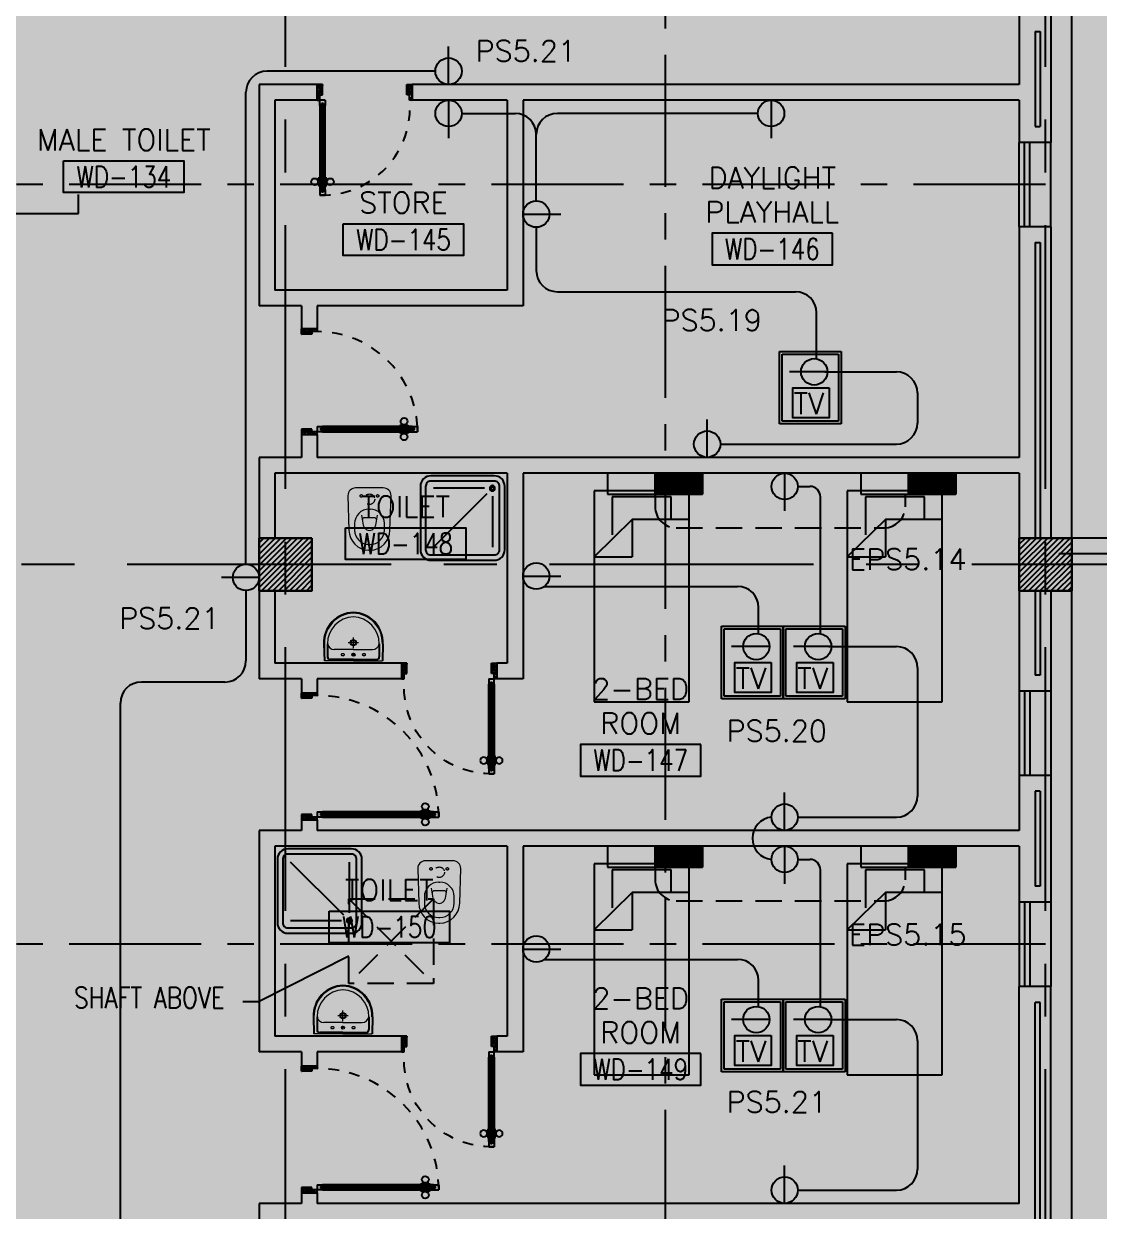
# Model space of a CAD drawing. Extents: x 0 to 93, y -1.5 to 78.
# Drawn here: x 72.79 to 82.98, y 43.69 to 54.94 of the extents above; entities that cross this region are included whole.
import ezdxf
from ezdxf.enums import TextEntityAlignment as Align

# ---------------------------------------------------------------- set-up
doc = ezdxf.new("R2010")
doc.units = 0
doc.header["$MEASUREMENT"] = 0
doc.header["$PDMODE"] = 34
for name, pattern in [('CENTER', [2, 1.25, -0.25, 0.25, -0.25]), ('CENTERX2', [4, 2.5, -0.5, 0.5, -0.5]), ('DASHED', [0.75, 0.5, -0.25]), ('HIDDEN', [0.375, 0.25, -0.125]), ('HIDDEN2', [0.1875, 0.125, -0.0625])]:
    doc.linetypes.add(name, pattern=pattern)
doc.layers.get('0').update_dxf_attribs({"color": 11, "linetype": 'CONTINUOUS'})
doc.layers.get('DEFPOINTS').update_dxf_attribs({"color": 11, "linetype": 'CONTINUOUS'})
for name, color, linetype in [('AX-DIM', 11, 'CONTINUOUS'), ('AXES', 11, 'CENTERX2'), ('AXES1', 11, 'CENTER'), ('COL', 11, 'CONTINUOUS'), ('DOOR', 11, 'CONTINUOUS'), ('E-CLINE', 4, 'CONTINUOUS'), ('E-HLINE', 4, 'HIDDEN'), ('E-SOCKETS', 4, 'CONTINUOUS'), ('E-TEXT', 4, 'CONTINUOUS'), ('FIX', 11, 'CONTINUOUS'), ('FUR', 11, 'CONTINUOUS'), ('HAT', 11, 'CONTINUOUS'), ('INSUL', 11, 'CONTINUOUS'), ('PROJ-L', 11, 'CONTINUOUS'), ('RM-BOX', 11, 'CONTINUOUS'), ('RM-NAME', 11, 'CONTINUOUS'), ('RM-NO', 11, 'CONTINUOUS'), ('SHAFT', 11, 'CONTINUOUS'), ('WALL', 11, 'CONTINUOUS'), ('WIN', 11, 'CONTINUOUS')]:
    doc.layers.add(name, color=color, linetype=linetype)
doc.styles.add('ROMANS', font='ROMANS.shx', dxfattribs={"width": 0.6})
doc.styles.add('SIMPLEX', font='simplex.shx', dxfattribs={"width": 0.8})
doc.dimstyles.new('DIM-OUT', dxfattribs={"dimscale": 0, "dimtxt": 0.24, "dimasz": 0.08, "dimexe": 0.02, "dimexo": 0.02, "dimgap": 0.05, "dimtad": 1, "dimdec": 0, "dimlfac": 1000, "dimzin": 0, "dimdsep": 46, "dimtxsty": 'ROMANS', "dimblk1": 'ARCHTICK', "dimblk2": 'ARCHTICK', "dimsah": 1, "dimcen": 0.01, "dimdle": 0.08, "dimclrd": 7, "dimclre": 7, "dimclrt": 2, "dimadec": 0, "dimazin": 0, "dimtp": 2, "dimtm": 2, "dimtfac": 0.114286, "dimtdec": 0, "dimtix": 1, "dimtmove": 2, "dimatfit": 3, "dimldrblk": 'ARCHTICK', "dimfxl": 0, "dimtolj": 1, "dimtzin": 0, "dimarcsym": 0})
doc.dimstyles.new('DIM7', dxfattribs={"dimtxt": 0.24, "dimasz": 0.08, "dimexe": 0.07, "dimexo": 0.05, "dimgap": 0.07, "dimtad": 1, "dimzin": 0, "dimdsep": 46, "dimtxsty": 'SIMPLEX', "dimblk": 'ARCHTICK', "dimcen": 0.05, "dimdle": 0.05, "dimclrd": 4, "dimclre": 4, "dimclrt": 2, "dimadec": 0, "dimazin": 0, "dimtp": 2, "dimtm": 2, "dimtfac": 0.114286, "dimtix": 1, "dimtmove": 2, "dimatfit": 3, "dimldrblk": 'DOT', "dimfxl": 0, "dimtolj": 1, "dimtzin": 0, "dimarcsym": 0})

# ---------------------------------------------------------------- blocks, each defined once
blk = doc.blocks.new('_ARCHTICK')
at = {"color": 0, "linetype": 'ByBlock', "const_width": 0.15}
blk.add_lwpolyline([(-0.5, -0.5), (0.5, 0.5)], dxfattribs=at)
blk = doc.blocks.new('*D175')
at = {"layer": 'AX-DIM', "color": 7, "lineweight": -2}
blk.add_line((82.642, 76.648), (88.027, 76.648), dxfattribs=at)
at = {"layer": 'AX-DIM', "color": 11, "lineweight": -2}
for p, q in [((82.722, 75.968), (82.722, 76.668)), ((87.947, 40.49), (87.947, 76.668))]:
    blk.add_line(p, q, dxfattribs=at)
at = {"layer": 'DEFPOINTS', "color": 0}
for p in [(87.947, 76.648), (82.722, 75.948), (87.947, 40.47)]:
    blk.add_point(p, dxfattribs=at)
at = {"layer": 'AX-DIM', "color": 7, "lineweight": -2, "xscale": 0.08, "yscale": 0.08, "zscale": 0.08, "rotation": 180}
blk.add_blockref('_ARCHTICK', (82.722, 76.648), dxfattribs=at)
at = {"layer": 'AX-DIM', "color": 7, "lineweight": -2, "xscale": 0.08, "yscale": 0.08, "zscale": 0.08}
blk.add_blockref('_ARCHTICK', (87.947, 76.648), dxfattribs=at)
at = {"layer": 'AX-DIM', "color": 2, "insert": (85.334, 76.818), "char_height": 0.24, "attachment_point": 5, "style": 'ROMANS'}
blk.add_mtext('\\A1;5225', dxfattribs=at)
blk = doc.blocks.new('*D162')
at = {"layer": 'AX-DIM', "color": 7, "lineweight": -2}
for p, q in [((91.572, 64.55), (91.572, 5.07)), ((82.742, 64.47), (91.592, 64.47)), ((82.742, 5.15), (91.592, 5.15))]:
    blk.add_line(p, q, dxfattribs=at)
at = {"layer": 'DEFPOINTS', "color": 0}
for p in [(82.722, 64.47), (82.722, 5.15), (91.572, 5.15)]:
    blk.add_point(p, dxfattribs=at)
at = {"layer": 'AX-DIM', "color": 7, "lineweight": -2, "xscale": 0.08, "yscale": 0.08, "zscale": 0.08}
for p, rotation in [((91.572, 64.47), 90), ((91.572, 5.15), 270)]:
    blk.add_blockref('_ARCHTICK', p, dxfattribs=dict(at, rotation=rotation))
at = {"layer": 'AX-DIM', "color": 2, "insert": (91.402, 34.81), "char_height": 0.24, "attachment_point": 5, "rotation": 90, "style": 'ROMANS'}
blk.add_mtext('\\A1;59320', dxfattribs=at)
blk = doc.blocks.new('WC1')
at = {"layer": 'FIX', "lineweight": 20}
for p, q in [((-210, 204), (-538, 194)), ((-475, 141), (-538, 141)), ((-137, 0), (-137, 131)), ((-727, 5), (-727, -5)), ((-674, 5), (-674, -5)), ((-534, 24), (-540, 0)), ((-540, 0), (-534, -24)), ((-395, 76), (-490, 60)), ((-339, 5), (-339, -5)), ((-137, -131), (-137, 0)), ((-490, -60), (-395, -76)), ((-538, -141), (-475, -141)), ((-538, -194), (-210, -204)), ((-213, -204), (-210, -204))]:
    blk.add_line(p, q, dxfattribs=at)
at = {"layer": 'FIX', "linetype": 'Continuous', "lineweight": 20}
blk.add_line((-420, -47), (-420, 45), dxfattribs=at)
at = {"layer": 'FIX', "linetype": 'HIDDEN2', "lineweight": 20, "ltscale": 0.3}
blk.add_circle((-245, 0), 49.8, dxfattribs=at)
at = {"layer": 'FIX', "linetype": 'HIDDEN', "lineweight": 20, "ltscale": 0.05}
for centre in [(-213, 78), (-213, -77)]:
    blk.add_circle(centre, 11.6, dxfattribs=at)
at = {"layer": 'FIX', "lineweight": 20}
for centre, radius, start, end in [((-538, 5), 189, 90, 180), ((-538, 5), 136, 90, 180), ((-475, 5), 136, 360, 90), ((-210, 131), 73, 360, 90), ((-473, -7), 68.2, 128.9242, 152.8468), ((-464, -18), 82, 108.496, 128.9242), ((-538, -5), 189, 180, 270), ((-538, -5), 136, 180, 270), ((-473, 7), 68.2, 207.1532, 231.0758), ((-464, 18), 82, 231.0758, 251.504), ((-475, -5), 136, 270, 0), ((-210, -131), 73, 270, 0)]:
    blk.add_arc(centre, radius, start, end, dxfattribs=at)
at = {"layer": 'FIX', "linetype": 'Continuous', "lineweight": 20}
for centre, start, end in [((-443, 46), 357.6662, 91.6121), ((-442, -46), 268.3879, 2.3338)]:
    blk.add_arc(centre, 22.3, start, end, dxfattribs=at)
blk = doc.blocks.new('SHR1')
at = {"layer": 'FIX'}
for p, q in [((-196, 196), (-700, 700)), ((-143, 218), (-143, 700)), ((-218, 143), (-700, 143))]:
    blk.add_line(p, q, dxfattribs=at)
for points in [[(-825, 125), (-825, 725, -0.414214), (-725, 825), (-125, 825, -0.414214), (-25, 725), (-25, 125, -0.414214), (-125, 25), (-725, 25, -0.414214)], [(-775, 125), (-775, 725, -0.414214), (-725, 775), (-125, 775, -0.414214), (-75, 725), (-75, 125, -0.414214), (-125, 75), (-725, 75, -0.414214)]]:
    blk.add_lwpolyline(points, format="xyb", close=True, dxfattribs=at)
for radius in [25, 15]:
    blk.add_circle((-143, 143), radius, dxfattribs=at)
blk = doc.blocks.new('LAV1')
at = {"layer": 'FIX', "linetype": 'DASHED', "lineweight": 20, "ltscale": 0.05}
for p, q in [((0, 170), (0, 270)), ((0, 170), (0, 270)), ((50, 220), (-50, 220))]:
    blk.add_line(p, q, dxfattribs=at)
at = {"layer": 'FIX', "linetype": 'ByBlock', "ltscale": 0.3}
for p, q in [((-280, 210), (-275, 50)), ((-245, 210), (-245, 85)), ((245, 210), (245, 85)), ((280, 210), (275, 50)), ((0, 60), (-220, 60)), ((0, 60), (220, 60))]:
    blk.add_line(p, q, dxfattribs=at)
at = {"layer": 'FIX', "linetype": 'Continuous', "lineweight": 20}
for p, q in [((-275, 210), (-275, 50)), ((0, 155), (-181, 155)), ((0, 155), (181, 155)), ((275, 210), (275, 50)), ((0, 50), (-275, 50)), ((0, 50), (-252, 50)), ((0, 50), (275, 50)), ((0, 50), (252, 50))]:
    blk.add_line(p, q, dxfattribs=at)
at = {"layer": 'FIX', "lineweight": 20}
for p, q in [((0, 92), (0, 123)), ((16, 107), (-15, 107))]:
    blk.add_line(p, q, dxfattribs=at)
for centre, radius in [((0, 220), 29.5), ((0, 220), 22.5), ((0, 107), 15.5)]:
    blk.add_circle(centre, radius, dxfattribs=at)
at = {"layer": 'FIX', "linetype": 'HIDDEN', "lineweight": 20, "ltscale": 0.05}
for centre in [(-100, 107), (100, 107)]:
    blk.add_circle(centre, 12.4, dxfattribs=at)
at = {"layer": 'FIX', "linetype": 'ByBlock', "ltscale": 0.3}
for centre, radius, start, end in [((7, 220), 287, 91.3776, 182.0064), ((-7, 220), 287, 357.9936, 88.6224), ((-220, 85), 24.9, 179.7021, 269.9486), ((220, 85), 24.9, 270.0514, 0.2979)]:
    blk.add_arc(centre, radius, start, end, dxfattribs=at)
at = {"layer": 'FIX', "linetype": 'Continuous', "lineweight": 20}
for centre, radius, start, end in [((8, 217), 283, 91.6988, 181.351), ((8, 212), 253, 91.7328, 180.4884), ((-8, 217), 283, 358.649, 88.3012), ((-8, 212), 253, 359.5116, 88.2672), ((-179, 222), 66.9, 190.2006, 268.0786), ((179, 222), 66.9, 271.9214, 349.7994)]:
    blk.add_arc(centre, radius, start, end, dxfattribs=at)
blk = doc.blocks.new('RM1')
at = {"layer": 'RM-BOX'}
blk.add_lwpolyline([(570, -200), (-570, -200), (-570, -500), (570, -500)], close=True, dxfattribs=at)
at = {"layer": 'RM-NAME', "style": 'ROMANS'}
for tag, p in [('ROOMNAME1', (0, 324)), ('ROOMNAME2', (0, 0))]:
    blk.add_attdef(tag, text='', height=200, dxfattribs=at).set_placement(p, align=Align.MIDDLE)
at = {"layer": 'RM-NO', "style": 'ROMANS', "width": 0.8}
blk.add_attdef('ROOMNO', text='', height=200, dxfattribs=at).set_placement((0, -350), align=Align.MIDDLE)
blk = doc.blocks.new('AH20A')
at = {"layer": 'FUR'}
for p, q in [((0, 0.5), (0, -0.5)), ((1, 0.5), (0, 0.5)), ((0.1358, 0.5), (0.1358, -0.0987)), ((1, -0.5), (1, 0.5)), ((0.1358, 0.3112), (0.0277, 0.3112)), ((0.0277, 0.3112), (0.0277, -0.3087)), ((0.1358, -0.0987), (0.3125, -0.5)), ((0.1358, -0.0987), (0.3125, -0.0987)), ((0.3125, -0.5), (0.3125, -0.0987)), ((0.0277, -0.3087), (0.2076, -0.3087)), ((0, -0.5), (1, -0.5))]:
    blk.add_line(p, q, dxfattribs=at)
blk = doc.blocks.new('*X98')
at = {"color": 0}
for p, q in [((253129, 162707), (253611, 163190)), ((253129, 162760), (253558, 163190)), ((253129, 162813), (253505, 163190)), ((253129, 162866), (253452, 163190)), ((253129, 162919), (253399, 163190)), ((253129, 162972), (253346, 163190)), ((253129, 163025), (253293, 163190)), ((253129, 163079), (253240, 163190)), ((253129, 163132), (253187, 163190)), ((253164, 162690), (253629, 163154)), ((253217, 162690), (253629, 163101)), ((253270, 162690), (253629, 163048)), ((253323, 162690), (253629, 162995)), ((253376, 162690), (253629, 162942)), ((253429, 162690), (253629, 162889)), ((253482, 162690), (253629, 162836)), ((253535, 162690), (253629, 162783)), ((253588, 162690), (253629, 162730))]:
    blk.add_line(p, q, dxfattribs=at)
blk = doc.blocks.new('COL50')
at = {"layer": 'COL'}
blk.add_lwpolyline([(-250, 250), (-250, -250), (250, -250), (250, 250)], close=True, dxfattribs=at)
blk = doc.blocks.new('DOOR90')
at = {"layer": 'DOOR', "linetype": 'ByBlock'}
for p, q in [((0, 0), (-150, 0)), ((-200, -25), (-1000, -25)), ((-200, -42), (-1000, -42)), ((-200, -58), (-1000, -58)), ((-1000, -75), (-200, -75))]:
    blk.add_line(p, q, dxfattribs=at)
at = {"layer": 'DOOR', "color": 0, "linetype": 'ByBlock'}
for p, q in [((-150, 0), (-150, -25)), ((-150, 0), (0, 0)), ((0, -50), (0, 0)), ((-1050, -25), (-1050, -75)), ((-1050, -75), (-1050, -25)), ((-1000, -25), (-1050, -25)), ((-1000, -75), (-1050, -75)), ((-1020, -42), (-1020, -58)), ((-1000, -42), (-1020, -42)), ((-1000, -58), (-1020, -58)), ((-1000, -25), (-1000, -42)), ((-1000, -58), (-1000, -75)), ((-968, -25), (-968, -18)), ((-878, -18), (-968, -18)), ((-968, -75), (-968, -82)), ((-878, -82), (-968, -82)), ((-955, -18), (-955, -9)), ((-955, -9), (-890, -9)), ((-955, -18), (-890, -18)), ((-955, -82), (-955, -91)), ((-955, -82), (-890, -82)), ((-955, -91), (-890, -91)), ((-890, -18), (-890, -9)), ((-890, -82), (-890, -91)), ((-878, -25), (-878, -18)), ((-878, -75), (-878, -82)), ((-200, -42), (-200, -25)), ((-200, -25), (-150, -25)), ((-180, -42), (-200, -42)), ((-200, -75), (-200, -58)), ((-200, -58), (-180, -58)), ((-150, -75), (-200, -75)), ((-180, -58), (-180, -42)), ((-150, -75), (-150, -25)), ((-150, -25), (-100, -25)), ((-100, -25), (-100, -50)), ((-100, -50), (0, -50)), ((-150, -900), (-150, -875)), ((-150, -875), (-100, -875)), ((0, -900), (-150, -900)), ((-150, -900), (0, -900)), ((-100, -850), (0, -850)), ((-100, -875), (-100, -850)), ((0, -850), (0, -900))]:
    blk.add_line(p, q, dxfattribs=at)
at = {"layer": 'DOOR', "color": 9, "linetype": 'ByBlock'}
for p, q in [((0, -50), (-114, 0)), ((0, -50), (-40, 0)), ((0, -50), (-100, -37)), ((0, -850), (-114, -900)), ((0, -850), (-100, -863)), ((0, -850), (-40, -900))]:
    blk.add_line(p, q, dxfattribs=at)
at = {"layer": 'DOOR', "color": 0, "linetype": 'ByBlock'}
for centre in [(-923, 24), (-923, -124)]:
    blk.add_circle(centre, 32.4, dxfattribs=at)
at = {"layer": 'DOOR', "color": 9, "linetype": 'ByBlock'}
for centre, radius, start, end in [((0, -50), 74.4, 137.7764, 180), ((0, -50), 54.4, 113.2074, 180), ((0, -50), 154, 161.1053, 166.2858), ((0, -50), 134, 158.1598, 169.28), ((0, -50), 114, 154.0838, 167.3774), ((0, -50), 94.4, 148.0182, 180), ((0, -50), 34.4, 90, 180), ((0, -50), 14.4, 90, 180), ((0, -850), 154, 193.7142, 198.8947), ((0, -850), 134, 190.72, 201.8402), ((0, -850), 94.4, 180, 211.9818), ((0, -850), 74.4, 180, 222.2236), ((0, -850), 54.4, 180, 246.7926), ((0, -850), 34.4, 180, 270), ((0, -850), 14.4, 180, 270)]:
    blk.add_arc(centre, radius, start, end, dxfattribs=at)
at = {"layer": 'DOOR', "linetype": 'HIDDEN', "ltscale": 0.5}
blk.add_arc((-222, -50), 828, 178.2701, 275.003, dxfattribs=at)
blk = doc.blocks.new('DOOR-10')
at = {"layer": 'DOOR', "color": 0, "linetype": 'ByBlock'}
for p, q in [((-76, 1018), (-83, 1018)), ((-83, 928), (-83, 1018)), ((-26, 1100), (-76, 1100)), ((-76, 1100), (-26, 1100)), ((-76, 1050), (-76, 1100)), ((-59, 1050), (-76, 1050)), ((-43, 1070), (-59, 1070)), ((-59, 1050), (-59, 1070)), ((-43, 1050), (-43, 1070)), ((-26, 1050), (-43, 1050)), ((-26, 1050), (-26, 1100)), ((-26, 1018), (-18, 1018)), ((-18, 928), (-18, 1018)), ((-83, 1005), (-92, 1005)), ((-92, 1005), (-92, 940)), ((-83, 940), (-92, 940)), ((-83, 1005), (-83, 940)), ((-76, 928), (-83, 928)), ((-26, 928), (-18, 928)), ((-18, 1005), (-9, 1005)), ((-18, 1005), (-18, 940)), ((-18, 940), (-9, 940)), ((-9, 1005), (-9, 940)), ((-1001, 0), (-1001, 150)), ((-1001, 150), (-976, 150)), ((-1001, 150), (-1001, 0)), ((-976, 150), (-976, 100)), ((-76, 200), (-59, 200)), ((-76, 150), (-76, 200)), ((-76, 150), (-26, 150)), ((-59, 200), (-59, 180)), ((-59, 180), (-43, 180)), ((-43, 200), (-26, 200)), ((-43, 180), (-43, 200)), ((-26, 200), (-26, 150)), ((-1, 150), (-26, 150)), ((-26, 150), (-26, 100)), ((-951, 0), (-1001, 0)), ((-976, 100), (-951, 100)), ((-951, 100), (-951, 0)), ((-51, 100), (-51, 0)), ((-26, 100), (-51, 100)), ((-51, 0), (-1, 0))]:
    blk.add_line(p, q, dxfattribs=at)
at = {"layer": 'DOOR', "linetype": 'ByBlock'}
for p, q in [((-76, 1050), (-76, 200)), ((-59, 200), (-59, 1050)), ((-43, 200), (-43, 1050)), ((-26, 200), (-26, 1050))]:
    blk.add_line(p, q, dxfattribs=at)
at = {"layer": 'DOOR', "color": 9, "linetype": 'ByBlock'}
for p, q in [((-951, 0), (-1001, 114)), ((-51, 0), (-1, 114)), ((-1, 0), (-1, 150)), ((-951, 0), (-1001, 40)), ((-951, 0), (-964, 100)), ((-51, 0), (-37, 100)), ((-51, 0), (-1, 40))]:
    blk.add_line(p, q, dxfattribs=at)
at = {"layer": 'DOOR', "color": 0, "linetype": 'ByBlock'}
for centre in [(-124, 973), (23, 973)]:
    blk.add_circle(centre, 32.4, dxfattribs=at)
at = {"layer": 'DOOR', "linetype": 'HIDDEN', "ltscale": 0.5}
blk.add_arc((-23, 149), 952, 93.1482, 179.9482, dxfattribs=at)
at = {"layer": 'DOOR', "color": 9, "linetype": 'ByBlock'}
for centre, radius, start, end in [((-951, 0), 154, 103.7142, 108.8947), ((-951, 0), 134, 100.72, 111.8402), ((-51, 0), 134, 68.1598, 79.28), ((-51, 0), 154, 71.1053, 76.2858), ((-951, 0), 94.4, 90, 121.9818), ((-951, 0), 74.4, 90, 132.2236), ((-951, 0), 54.4, 90, 156.7926), ((-951, 0), 34.4, 90, 180), ((-951, 0), 14.4, 90, 180), ((-51, 0), 94.4, 58.0182, 90), ((-51, 0), 74.4, 47.7764, 90), ((-51, 0), 54.4, 23.2074, 90), ((-51, 0), 34.4, 0, 90), ((-51, 0), 14.4, 0, 90), ((-51, 0), 114, 64.0838, 77.3774)]:
    blk.add_arc(centre, radius, start, end, dxfattribs=at)
blk = doc.blocks.new('*X97')
at = {"color": 0}
for p, q in [((245929, 162720), (246399, 163190)), ((245929, 162773), (246345, 163190)), ((245929, 162826), (246292, 163190)), ((245929, 162879), (246239, 163190)), ((245929, 162932), (246186, 163190)), ((245929, 162985), (246133, 163190)), ((245929, 163038), (246080, 163190)), ((245929, 163091), (246027, 163190)), ((245929, 163144), (245974, 163190)), ((245952, 162690), (246429, 163167)), ((246005, 162690), (246429, 163114)), ((246058, 162690), (246429, 163061)), ((246111, 162690), (246429, 163008)), ((246164, 162690), (246429, 162955)), ((246217, 162690), (246429, 162902)), ((246270, 162690), (246429, 162849)), ((246323, 162690), (246429, 162796)), ((246376, 162690), (246429, 162742))]:
    blk.add_line(p, q, dxfattribs=at)
blk = doc.blocks.new('DOOR100')
at = {"layer": 'DOOR', "color": 0, "linetype": 'ByBlock'}
for p, q in [((-76, 1251), (-76, 1301)), ((-76, 1301), (-26, 1301)), ((-26, 1301), (-76, 1301)), ((-59, 1251), (-76, 1251)), ((-59, 1251), (-59, 1271)), ((-43, 1271), (-59, 1271)), ((-43, 1251), (-43, 1271)), ((-26, 1251), (-43, 1251)), ((-26, 1251), (-26, 1301)), ((-92, 1206), (-92, 1141)), ((-83, 1206), (-92, 1206)), ((-83, 1141), (-92, 1141)), ((-83, 1129), (-83, 1219)), ((-76, 1219), (-83, 1219)), ((-83, 1206), (-83, 1141)), ((-76, 1129), (-83, 1129)), ((-26, 1219), (-19, 1219)), ((-26, 1129), (-19, 1129)), ((-19, 1129), (-19, 1219)), ((-19, 1206), (-19, 1141)), ((-19, 1206), (-10, 1206)), ((-19, 1141), (-10, 1141)), ((-10, 1206), (-10, 1141)), ((-1201, 0), (-1201, 150)), ((-1201, 150), (-1176, 150)), ((-1201, 150), (-1201, 0)), ((-1176, 150), (-1176, 100)), ((-76, 200), (-59, 200)), ((-76, 150), (-76, 200)), ((-76, 150), (-26, 150)), ((-59, 200), (-59, 180)), ((-59, 180), (-43, 180)), ((-43, 200), (-26, 200)), ((-43, 180), (-43, 200)), ((-26, 200), (-26, 150)), ((-1, 150), (-26, 150)), ((-26, 150), (-26, 100)), ((-1, 150), (-1, 0)), ((-1151, 0), (-1201, 0)), ((-1176, 100), (-1151, 100)), ((-1151, 100), (-1151, 0)), ((-51, 100), (-51, 0)), ((-26, 100), (-51, 100)), ((-51, 0), (-1, 0))]:
    blk.add_line(p, q, dxfattribs=at)
at = {"layer": 'DOOR', "linetype": 'ByBlock'}
for p, q in [((-76, 1251), (-76, 200)), ((-59, 200), (-59, 1251)), ((-43, 200), (-43, 1251)), ((-26, 200), (-26, 1251))]:
    blk.add_line(p, q, dxfattribs=at)
at = {"layer": 'DOOR', "color": 9, "linetype": 'ByBlock'}
for p, q in [((-1151, 0), (-1201, 114)), ((-51, 0), (-1, 114)), ((-1151, 0), (-1201, 40)), ((-1151, 0), (-1164, 100)), ((-51, 0), (-38, 100)), ((-51, 0), (-1, 40))]:
    blk.add_line(p, q, dxfattribs=at)
at = {"layer": 'DOOR', "color": 0, "linetype": 'ByBlock'}
for centre in [(-125, 1174), (22, 1174)]:
    blk.add_circle(centre, 32.4, dxfattribs=at)
at = {"layer": 'DOOR', "linetype": 'HIDDEN', "ltscale": 0.5}
blk.add_arc((-27, 152), 1149, 89.961, 180.0931, dxfattribs=at)
at = {"layer": 'DOOR', "color": 9, "linetype": 'ByBlock'}
for centre, radius, start, end in [((-1151, 0), 154, 103.7142, 108.8947), ((-1151, 0), 134, 100.72, 111.8402), ((-51, 0), 134, 68.1598, 79.28), ((-51, 0), 154, 71.1053, 76.2858), ((-1151, 0), 94.4, 90, 121.9818), ((-1151, 0), 74.4, 90, 132.2236), ((-1151, 0), 54.4, 90, 156.7926), ((-1151, 0), 34.4, 90, 180), ((-1151, 0), 14.4, 90, 180), ((-51, 0), 94.4, 58.0182, 90), ((-51, 0), 74.4, 47.7764, 90), ((-51, 0), 54.4, 23.2074, 90), ((-51, 0), 34.4, 0, 90), ((-51, 0), 14.4, 0, 90), ((-51, 0), 114, 64.0838, 77.3774)]:
    blk.add_arc(centre, radius, start, end, dxfattribs=at)
blk = doc.blocks.new('BHU')
at = {"color": 8}
for p, q in [((0, -311), (145, 1)), ((0, -340), (159, 1)), ((0, -370), (173, 1)), ((0, -399), (187, 1)), ((0, -281), (132, 1)), ((0, -251), (118, 1)), ((0, -15), (7, 1)), ((0, -44), (21, 1)), ((0, -74), (35, 1)), ((0, -104), (49, 1)), ((0, -133), (63, 1)), ((0, -163), (76, 1)), ((0, -192), (90, 1)), ((0, -222), (104, 1)), ((0, -429), (199, -1)), ((4, -450), (199, -31)), ((18, -450), (199, -61)), ((32, -450), (199, -90)), ((45, -450), (199, -120)), ((59, -450), (199, -149)), ((73, -450), (199, -179)), ((87, -450), (199, -208)), ((101, -450), (199, -238)), ((114, -450), (199, -268)), ((128, -450), (199, -297)), ((142, -450), (199, -327)), ((156, -450), (199, -356)), ((169, -450), (199, -386)), ((183, -450), (199, -416)), ((197, -450), (199, -445))]:
    blk.add_line(p, q, dxfattribs=at)
at = {"layer": 'E-SOCKETS'}
for p, q in [((0, 450), (199, 450)), ((0, -450), (0, 450)), ((199, 450), (199, -450))]:
    blk.add_line(p, q, dxfattribs=at)
at = {"layer": 'E-SOCKETS', "color": 4}
for p, q in [((0, 1), (199, 1)), ((0, -450), (199, -450))]:
    blk.add_line(p, q, dxfattribs=at)

msp = doc.modelspace()

# ---------------------------------------------------------------- linework, layer by layer
at = {"layer": 'AXES'}
for p, q in [((75.2717, -1.4643), (75.2717, 77.3484)), ((82.4717, -1.4643), (82.4717, 77.3484)), ((92.2717, 49.82), (24.2317, 49.82))]:
    msp.add_line(p, q, dxfattribs=at)
at = {"layer": 'AXES1'}
for p, q in [((78.8717, 5.4), (78.8717, 64.22)), ((82.4717, 53.42), (24.2317, 53.42)), ((82.4717, 46.22), (24.2317, 46.22))]:
    msp.add_line(p, q, dxfattribs=at)
at = {"layer": 'E-CLINE', "color": 4, "linetype": 'ByBlock'}
for p, q in [((76.6912, 54.495), (75.0967, 54.495)), ((76.9412, 54.095), (77.4467, 54.095)), ((79.7467, 54.095), (77.8467, 54.095)), ((77.6467, 53.2656), (77.6467, 53.895)), ((77.6467, 53.0156), (77.6467, 52.6052)), ((79.3909, 50.96), (81.0579, 50.96)), ((80.125, 50.56), (80.2389, 50.56)), ((74.8967, 49.5723), (74.8967, 48.9058)), ((77.7248, 49.6125), (79.553, 49.6125)), ((81.2591, 48.8414), (81.2591, 47.625)), ((74.6967, 48.7058), (73.9066, 48.7058)), ((80.125, 47.425), (81.0591, 47.425)), ((80.125, 47.025), (80.2389, 47.025)), ((77.7248, 46.0775), (79.553, 46.0775)), ((81.2591, 45.3064), (81.2591, 44.09)), ((80.125, 43.89), (81.0591, 43.89))]:
    msp.add_line(p, q, dxfattribs=at)
at = {"layer": 'E-CLINE', "linetype": 'Continuous'}
msp.add_line((74.8967, 49.8223), (74.8967, 54.295), dxfattribs=at)
at = {"layer": 'E-CLINE', "color": 4}
for p, q in [((77.8467, 52.4052), (80.1021, 52.4052)), ((80.3021, 51.7686), (80.3021, 52.2052)), ((80.3821, 51.6455), (81.0579, 51.6455)), ((81.2579, 51.4455), (81.2579, 51.16)), ((80.3389, 49.1644), (80.3389, 50.46)), ((79.753, 49.1644), (79.753, 49.4125)), ((80.4189, 49.0414), (81.0591, 49.0414)), ((73.7066, 42.795), (73.7066, 48.5058)), ((80.3389, 45.6294), (80.3389, 46.925)), ((79.753, 45.6294), (79.753, 45.8775)), ((80.4189, 45.5064), (81.0591, 45.5064))]:
    msp.add_line(p, q, dxfattribs=at)
at = {"layer": 'E-CLINE', "linetype": 'Continuous'}
for centre, radius, start, end in [((75.0967, 54.295), 0.2, 90, 180), ((79.895, 47.225), 0.201, 95.72952, 264.27048)]:
    msp.add_arc(centre, radius, start, end, dxfattribs=at)
at = {"layer": 'E-CLINE', "color": 4, "linetype": 'ByBlock'}
for centre, radius, start, end in [((77.4467, 53.895), 0.2, 0, 90), ((77.8467, 53.895), 0.2, 90, 180), ((77.8467, 52.6052), 0.2, 180, 270), ((81.0579, 51.16), 0.2, 270, 0), ((80.2389, 50.46), 0.1, 0, 90), ((79.553, 49.4125), 0.2, 0, 90), ((81.0591, 48.8414), 0.2, 0, 90), ((74.6967, 48.9058), 0.2, 270, 0), ((81.0591, 47.625), 0.2, 270, 0), ((80.2389, 46.925), 0.1, 0, 90), ((79.553, 45.8775), 0.2, 0, 90), ((81.0591, 45.3064), 0.2, 0, 90), ((81.0591, 44.09), 0.2, 270, 0)]:
    msp.add_arc(centre, radius, start, end, dxfattribs=at)
at = {"layer": 'E-CLINE', "color": 4}
for centre, start, end in [((80.1021, 52.2052), 0, 90), ((81.0579, 51.4455), 0, 90), ((73.9066, 48.5058), 90, 180)]:
    msp.add_arc(centre, 0.2, start, end, dxfattribs=at)
at = {"layer": 'E-HLINE', "color": 4}
for p, q in [((78.7725, 50.4856), (78.7725, 50.3675)), ((81.1426, 50.4856), (81.1426, 50.3675)), ((78.9725, 50.1675), (80.9426, 50.1675)), ((78.7725, 46.9506), (78.7725, 46.8325)), ((81.1426, 46.9506), (81.1426, 46.8325)), ((78.9725, 46.6325), (80.9426, 46.6325))]:
    msp.add_line(p, q, dxfattribs=at)
for centre, start, end in [((78.9725, 50.3675), 180, 270), ((80.9426, 50.3675), 270, 0), ((78.9725, 46.8325), 180, 270), ((80.9426, 46.8325), 270, 0)]:
    msp.add_arc(centre, 0.2, start, end, dxfattribs=at)
at = {"layer": 'E-SOCKETS'}
for p, q in [((76.8162, 54.37), (76.8162, 54.7283)), ((76.8162, 54.22), (76.8162, 53.8617)), ((79.8717, 54.22), (79.8717, 53.8617)), ((77.5217, 53.1406), (77.88, 53.1406)), ((79.9501, 51.8392), (80.5361, 51.8392)), ((79.9501, 51.1518), (79.9501, 51.8392)), ((80.5361, 51.8392), (80.5361, 51.1518)), ((80.4053, 51.6455), (80.047, 51.6455)), ((79.2659, 50.835), (79.2659, 51.1933)), ((80.5361, 51.1518), (79.9501, 51.1518)), ((80, 50.685), (80, 50.3267)), ((75.0217, 49.6973), (74.6633, 49.6973)), ((77.5217, 49.71), (77.88, 49.71)), ((79.4011, 48.5476), (79.4011, 49.235)), ((79.4011, 49.235), (79.987, 49.235)), ((79.987, 49.235), (80.5729, 49.235)), ((79.987, 48.5476), (79.987, 49.235)), ((79.987, 49.235), (79.987, 48.5476)), ((80.5729, 49.235), (80.5729, 48.5476)), ((79.8562, 49.0414), (79.4979, 49.0414)), ((80.4422, 49.0414), (80.0838, 49.0414)), ((79.987, 48.5476), (79.4011, 48.5476)), ((80.5729, 48.5476), (79.987, 48.5476)), ((80, 47.3), (80, 47.6583)), ((80, 47.15), (80, 46.7917)), ((77.5217, 46.175), (77.88, 46.175)), ((79.4011, 45.0126), (79.4011, 45.7)), ((79.4011, 45.7), (79.987, 45.7)), ((79.987, 45.7), (80.5729, 45.7)), ((79.987, 45.0126), (79.987, 45.7)), ((79.987, 45.7), (79.987, 45.0126)), ((80.5729, 45.7), (80.5729, 45.0126)), ((79.8562, 45.5064), (79.4979, 45.5064)), ((80.4422, 45.5064), (80.0838, 45.5064)), ((79.987, 45.0126), (79.4011, 45.0126)), ((80.5729, 45.0126), (79.987, 45.0126)), ((80, 43.765), (80, 44.1233))]:
    msp.add_line(p, q, dxfattribs=at)
at = {"layer": 'E-SOCKETS', "color": 8}
for p, q in [((79.9751, 51.8142), (80.5111, 51.8142)), ((79.9751, 51.1768), (79.9751, 51.8142)), ((80.5111, 51.8142), (80.5111, 51.1768)), ((80.5111, 51.1768), (79.9751, 51.1768)), ((79.4261, 48.5726), (79.4261, 49.21)), ((79.4261, 49.21), (79.962, 49.21)), ((79.962, 49.21), (79.962, 48.5726)), ((80.012, 49.21), (80.5479, 49.21)), ((80.012, 48.5726), (80.012, 49.21)), ((80.5479, 49.21), (80.5479, 48.5726)), ((79.962, 48.5726), (79.4261, 48.5726)), ((80.5479, 48.5726), (80.012, 48.5726)), ((79.4261, 45.0376), (79.4261, 45.675)), ((79.4261, 45.675), (79.962, 45.675)), ((79.962, 45.675), (79.962, 45.0376)), ((80.012, 45.675), (80.5479, 45.675)), ((80.012, 45.0376), (80.012, 45.675)), ((80.5479, 45.675), (80.5479, 45.0376)), ((79.962, 45.0376), (79.4261, 45.0376)), ((80.5479, 45.0376), (80.012, 45.0376))]:
    msp.add_line(p, q, dxfattribs=at)
at = {"layer": 'E-SOCKETS'}
for points in [[(80.422, 51.4951), (80.422, 51.2091), (80.0769, 51.2091), (80.0769, 51.4951)], [(79.8729, 48.8909), (79.8729, 48.6049), (79.5279, 48.6049), (79.5279, 48.8909)], [(80.4589, 48.8909), (80.4589, 48.6049), (80.1138, 48.6049), (80.1138, 48.8909)], [(79.8729, 45.3559), (79.8729, 45.0699), (79.5279, 45.0699), (79.5279, 45.3559)], [(80.4589, 45.3559), (80.4589, 45.0699), (80.1138, 45.0699), (80.1138, 45.3559)]]:
    msp.add_lwpolyline(points, close=True, dxfattribs=at)
for centre in [(76.8162, 54.495), (76.8162, 54.095), (79.8717, 54.095), (77.6467, 53.1406), (80.2803, 51.6455), (79.2659, 50.96), (80, 50.56), (74.8967, 49.6973), (77.6467, 49.71), (79.7312, 49.0414), (80.3172, 49.0414), (80, 47.425), (80, 47.025), (77.6467, 46.175), (79.7312, 45.5064), (80.3172, 45.5064), (80, 43.89)]:
    msp.add_circle(centre, 0.125, dxfattribs=at)
at = {"layer": 'INSUL'}
for p, q in [((82.3717, 54.8696), (82.3717, 53.97)), ((82.3717, 54.8696), (82.4217, 54.8696)), ((82.4217, 54.8696), (82.4217, 53.97)), ((82.3717, 53.97), (82.4217, 53.97)), ((82.3717, 52.87), (82.4217, 52.87)), ((82.3717, 52.87), (82.3717, 50.07)), ((82.4217, 52.87), (82.4217, 50.07)), ((82.3717, 49.57), (82.3717, 48.77)), ((82.4217, 49.57), (82.4217, 48.77)), ((82.4217, 48.77), (82.3717, 48.77)), ((82.4217, 47.67), (82.3717, 47.67)), ((82.3717, 47.67), (82.3717, 46.77)), ((82.4217, 47.67), (82.4217, 46.77)), ((82.4217, 46.77), (82.3717, 46.77)), ((82.4217, 45.67), (82.3717, 45.67)), ((82.3717, 42.87), (82.3717, 45.67)), ((82.4217, 42.87), (82.4217, 45.67))]:
    msp.add_line(p, q, dxfattribs=at)
at = {"layer": 'PROJ-L'}
for p, q in [((82.7217, 50.07), (82.7217, 56.77)), ((82.7217, 42.87), (82.7217, 49.57))]:
    msp.add_line(p, q, dxfattribs=at)
at = {"layer": 'PROJ-L', "linetype": 'Continuous'}
for p, q in [((84.7474, 50.07), (82.5974, 50.07)), ((84.5974, 49.92), (82.5974, 49.92))]:
    msp.add_line(p, q, dxfattribs=at)
at = {"layer": 'RM-NAME', "color": 5, "linetype": 'ByBlock'}
for p, q in [((73.3087, 53.1468), (73.3087, 53.3265)), ((71.9937, 53.1468), (73.3087, 53.1468))]:
    msp.add_line(p, q, dxfattribs=at)
at = {"layer": 'SHAFT', "linetype": 'HIDDEN'}
for p, q in [((75.8717, 46.65), (76.6717, 45.85)), ((76.6717, 46.65), (75.8717, 45.85))]:
    msp.add_line(p, q, dxfattribs=at)
msp.add_lwpolyline([(75.8717, 46.65), (76.6717, 46.65), (76.6717, 45.85), (75.8717, 45.85)], close=True, dxfattribs=at)
at = {"layer": 'WALL'}
for p, q in [((82.2217, 55.0196), (82.2217, 54.37)), ((82.5217, 55.0196), (82.5217, 53.82)), ((75.5717, 54.37), (75.0217, 54.37)), ((82.2217, 54.37), (76.4717, 54.37)), ((75.5717, 54.22), (75.1717, 54.22)), ((77.3717, 54.22), (76.4717, 54.22)), ((82.2217, 54.22), (77.5217, 54.22)), ((82.2217, 54.22), (82.2217, 53.82)), ((82.5217, 53.82), (82.2217, 53.82)), ((82.5217, 53.02), (82.2217, 53.02)), ((82.4717, 53.02), (82.2217, 53.02)), ((82.5217, 53.02), (82.2217, 53.02)), ((82.2217, 53.02), (82.2217, 50.835)), ((82.5217, 53.02), (82.4217, 53.02)), ((82.5217, 53.02), (82.4717, 53.02)), ((82.5217, 53.02), (82.5217, 50.07)), ((77.3717, 52.42), (75.1717, 52.42)), ((75.4217, 52.27), (75.0217, 52.27)), ((77.5217, 52.27), (75.5717, 52.27)), ((75.4217, 50.835), (75.0217, 50.835)), ((82.2217, 50.835), (75.5717, 50.835)), ((77.3717, 50.685), (75.1717, 50.685)), ((82.2217, 50.685), (77.5217, 50.685)), ((82.2217, 50.685), (82.2217, 50.07)), ((82.2217, 49.57), (82.2217, 48.62)), ((82.5217, 49.57), (82.5217, 48.62)), ((76.3717, 48.885), (75.1717, 48.885)), ((77.3717, 48.885), (77.2717, 48.885)), ((75.4217, 48.735), (75.0217, 48.735)), ((76.3717, 48.735), (75.5717, 48.735)), ((77.5217, 48.735), (77.2717, 48.735)), ((82.5217, 48.62), (82.2217, 48.62)), ((82.2217, 47.82), (82.2217, 47.3)), ((82.5217, 47.82), (82.2217, 47.82)), ((82.5217, 47.82), (82.5217, 46.62)), ((75.4217, 47.3), (75.0217, 47.3)), ((82.2217, 47.3), (75.5717, 47.3)), ((77.3717, 47.15), (75.1717, 47.15)), ((82.2217, 47.15), (77.5217, 47.15)), ((82.2217, 47.15), (82.2217, 46.62)), ((82.5217, 46.62), (82.2217, 46.62)), ((82.5217, 45.82), (82.2217, 45.82)), ((82.2217, 43.765), (82.2217, 45.82)), ((82.5217, 42.87), (82.5217, 45.82)), ((76.3717, 45.35), (75.1717, 45.35)), ((77.3717, 45.35), (77.2717, 45.35)), ((75.4217, 45.2), (75.0217, 45.2)), ((76.3717, 45.2), (75.5717, 45.2)), ((77.5217, 45.2), (77.2717, 45.2)), ((75.4217, 43.765), (75.0217, 43.765)), ((82.2217, 43.765), (75.5717, 43.765))]:
    msp.add_line(p, q, dxfattribs=at)
at = {"layer": 'WALL', "linetype": 'ByBlock'}
for p, q in [((75.0217, 54.37), (75.0217, 52.27)), ((75.5717, 54.37), (75.5717, 54.22)), ((76.4717, 54.37), (76.4717, 54.22)), ((75.1717, 54.22), (75.1717, 52.42)), ((77.3717, 54.22), (77.3717, 52.42)), ((77.5217, 54.22), (77.5217, 52.27)), ((75.4217, 52.27), (75.4217, 52.0525)), ((75.5717, 52.27), (75.5717, 52.0525)), ((75.4217, 52.0525), (75.5717, 52.0525)), ((75.4217, 51.0525), (75.5717, 51.0525)), ((75.4217, 51.0525), (75.4217, 50.835)), ((75.5717, 51.0525), (75.5717, 50.835)), ((75.0217, 50.835), (75.0217, 48.735)), ((75.1717, 50.685), (75.1717, 50.07)), ((77.3717, 50.685), (77.3717, 48.885)), ((77.5217, 50.685), (77.5217, 48.735)), ((75.1717, 49.57), (75.1717, 48.885)), ((76.3717, 48.885), (76.3717, 48.735)), ((77.2717, 48.885), (77.2717, 48.735)), ((75.4217, 48.735), (75.4217, 48.6005)), ((75.5717, 48.735), (75.5717, 48.6005)), ((75.4217, 48.6005), (75.5717, 48.6005)), ((75.4217, 47.4005), (75.4217, 47.3)), ((75.4217, 47.4005), (75.5717, 47.4005)), ((75.5717, 47.4005), (75.5717, 47.3)), ((75.0217, 47.3), (75.0217, 45.2)), ((75.1717, 47.15), (75.1717, 45.35)), ((77.3717, 47.15), (77.3717, 45.35)), ((77.5217, 47.15), (77.5217, 45.2)), ((76.3717, 45.35), (76.3717, 45.2)), ((77.2717, 45.35), (77.2717, 45.2)), ((75.4217, 45.2), (75.4217, 45.0655)), ((75.5717, 45.2), (75.5717, 45.0655)), ((75.4217, 45.0655), (75.5717, 45.0655)), ((75.4217, 43.8655), (75.4217, 43.765)), ((75.4217, 43.8655), (75.5717, 43.8655)), ((75.5717, 43.8655), (75.5717, 43.765)), ((75.0217, 43.765), (75.0217, 42.87))]:
    msp.add_line(p, q, dxfattribs=at)
at = {"layer": 'WALL', "linetype": 'ByBlock', "ltscale": 0.3}
for points in [[(75.5217, 50.07), (75.0217, 50.07), (75.0217, 49.57), (75.5217, 49.57)], [(82.7217, 50.07), (82.2217, 50.07), (82.2217, 49.57), (82.7217, 49.57)]]:
    msp.add_lwpolyline(points, close=True, dxfattribs=at)
at = {"layer": 'WIN'}
for p, q in [((82.2217, 53.8186), (82.2217, 53.82)), ((82.2217, 53.02), (82.2217, 53.82)), ((82.2717, 53.02), (82.2717, 53.82)), ((82.2717, 53.02), (82.2717, 53.82)), ((82.3217, 53.02), (82.3217, 53.82)), ((82.5217, 53.8186), (82.5217, 53.82)), ((82.5217, 53.02), (82.5217, 53.82)), ((82.2217, 53.02), (82.2217, 53.0204)), ((82.4717, 53.02), (82.4717, 53.0204)), ((82.5217, 53.02), (82.5217, 53.0204)), ((82.2217, 48.62), (82.2217, 47.82)), ((82.2717, 48.62), (82.2717, 47.82)), ((82.3217, 48.62), (82.3217, 47.82)), ((82.5217, 48.62), (82.5217, 47.82)), ((82.2217, 46.62), (82.2217, 45.82)), ((82.2717, 46.62), (82.2717, 45.82)), ((82.3217, 46.62), (82.3217, 45.82)), ((82.5217, 46.62), (82.5217, 45.82))]:
    msp.add_line(p, q, dxfattribs=at)

# ---------------------------------------------------------------- block references
at = {"layer": 'COL', "xscale": -0.001, "yscale": 0.001, "zscale": 0.001}
for p in [(75.2717, 49.82), (82.4717, 49.82)]:
    msp.add_blockref('COL50', p, dxfattribs=at)
at = {"layer": 'DOOR', "color": 0, "linetype": 'ByBlock', "yscale": 0.001, "zscale": 0.001}
for name, p, xscale, rotation in [('DOOR90', (75.5717, 54.37), 0.001, 90), ('DOOR90', (77.2717, 48.885), -0.001, 270), ('DOOR100', (75.4217, 47.4005), 0.001, 270), ('DOOR90', (77.2717, 45.35), -0.001, 270), ('DOOR100', (75.4217, 43.8655), 0.001, 270)]:
    msp.add_blockref(name, p, dxfattribs=dict(at, xscale=xscale, rotation=rotation))
at = {"layer": 'DOOR', "color": 0, "linetype": 'ByBlock', "ltscale": 0.3, "xscale": 0.001, "yscale": 0.001, "zscale": 0.001, "rotation": 270}
msp.add_blockref('DOOR-10', (75.4217, 51.0518), dxfattribs=at)
at = {"layer": 'E-CLINE', "color": 4, "xscale": -0.001000000003841706, "yscale": 0.001000000003841706, "zscale": 0.001, "rotation": 90}
for p in [(78.7717, 50.685), (81.1717, 50.685), (78.7717, 47.15), (81.1717, 47.15)]:
    msp.add_blockref('BHU', p, dxfattribs=at)
at = {"layer": 'FIX'}
for name, p, xscale, yscale, zscale, rotation in [('SHR1', (77.3737, 50.685), -0.001000000003841706, 0.000999999996565748, 0.001, 180), ('WC1', (76.0667, 50.683), 0.000999999996565748, 0.000999999996565748, 0.001, 90), ('AH20A', (78.6448, 50.5168), 2, 0.9, 2, 270), ('AH20A', (81.0436, 50.5168), 2, 0.9, 2, 270), ('SHR1', (76.0197, 46.3), -0.000999999996565748, 0.000999999996565748, 0.001, 90), ('WC1', (76.7277, 47.148), 0.000999999996565748, 0.000999999996565748, 0.001, 90), ('AH20A', (78.6448, 46.9818), 2, 0.9, 2, 270), ('AH20A', (81.0436, 46.9818), 2, 0.9, 2, 270)]:
    msp.add_blockref(name, p, dxfattribs=dict(at, xscale=xscale, yscale=yscale, zscale=zscale, rotation=rotation))
at = {"layer": 'FIX', "xscale": 0.001000000003841706, "yscale": 0.000999999996565748, "zscale": 0.001}
for p in [(75.9142, 48.858), (75.8157, 45.323)]:
    msp.add_blockref('LAV1', p, dxfattribs=at)
at = {"layer": 'HAT', "xscale": 0.001, "yscale": 0.001, "zscale": 0.001}
for name in ['*X97', '*X98']:
    msp.add_blockref(name, (-170.9069, -113.1197), dxfattribs=at)
at = {"layer": 'RM-NAME'}
ref = msp.add_blockref('RM1', (73.7387, 53.844), dxfattribs=dict(at, xscale=-0.001, yscale=0.001, zscale=0.001))
ref.add_attrib('ROOMNO', 'WD-134', dxfattribs={"layer": 'RM-NO', "height": 0.2, "style": 'ROMANS', "width": 0.8}).set_placement((73.7387, 53.494), align=Align.MIDDLE)
ref.add_attrib('ROOMNAME2', 'MALE TOILET', dxfattribs={"height": 0.2, "style": 'ROMANS'}).set_placement((73.7387, 53.844), align=Align.MIDDLE)
at = {"layer": 'RM-NAME', "xscale": 0.001, "yscale": 0.001, "zscale": 0.001}
for p, values in [((79.8824, 53.1607), {'ROOMNO': 'WD-146', 'ROOMNAME2': 'PLAYHALL', 'ROOMNAME1': 'DAYLIGHT'}), ((78.6355, 48.3149), {'ROOMNO': 'WD-147', 'ROOMNAME2': 'ROOM', 'ROOMNAME1': '2-BED'}), ((78.6355, 45.384), {'ROOMNO': 'WD-149', 'ROOMNAME2': 'ROOM', 'ROOMNAME1': '2-BED'})]:
    msp.add_blockref('RM1', p, dxfattribs=at).add_auto_attribs(values)
at = {"layer": 'RM-NAME'}
ref = msp.add_blockref('RM1', (76.3887, 53.2493), dxfattribs=dict(at, xscale=-0.001, yscale=0.001, zscale=0.001))
ref.add_attrib('ROOMNO', 'WD-145', dxfattribs={"layer": 'RM-NO', "height": 0.2, "style": 'ROMANS', "width": 0.8}).set_placement((76.3887, 52.8993), align=Align.MIDDLE)
ref.add_attrib('ROOMNAME2', 'STORE', dxfattribs={"height": 0.2, "style": 'ROMANS'}).set_placement((76.3887, 53.2493), align=Align.MIDDLE)
ref = msp.add_blockref('RM1', (76.41, 50.3678), dxfattribs=dict(at, xscale=-0.001, yscale=0.001, zscale=0.001))
ref.add_attrib('ROOMNO', 'WD-148', dxfattribs={"layer": 'RM-NO', "height": 0.2, "style": 'ROMANS', "width": 0.8}).set_placement((76.41, 50.0178), align=Align.MIDDLE)
ref.add_attrib('ROOMNAME2', 'TOILET', dxfattribs={"height": 0.2, "style": 'ROMANS'}).set_placement((76.41, 50.3678), align=Align.MIDDLE)
ref = msp.add_blockref('RM1', (76.2547, 46.7346), dxfattribs=dict(at, xscale=-0.001, yscale=0.001, zscale=0.001))
ref.add_attrib('ROOMNO', 'WD-150', dxfattribs={"layer": 'RM-NO', "height": 0.2, "style": 'ROMANS', "width": 0.8}).set_placement((76.2547, 46.3846), align=Align.MIDDLE)
ref.add_attrib('ROOMNAME2', 'TOILET', dxfattribs={"height": 0.2, "style": 'ROMANS'}).set_placement((76.2547, 46.7346), align=Align.MIDDLE)

# ---------------------------------------------------------------- texts
at = {"layer": 'E-SOCKETS', "style": 'ROMANS'}
for p in [(80.0832, 51.2451), (79.5341, 48.6409), (80.12, 48.6409), (79.5341, 45.1059), (80.12, 45.1059)]:
    msp.add_text('TV', height=0.2, dxfattribs=at).set_placement(p)
at = {"layer": 'E-TEXT', "color": 4, "style": 'ROMANS'}
for s, p in [(' PS5.21', (76.9351, 54.5856)), (' PS5.19', (78.6962, 52.0348)), (' EPS5.14', (80.4713, 49.7685)), (' PS5.21', (73.5577, 49.2101)), (' PS5.20', (79.3126, 48.1427)), (' EPS5.15', (80.4713, 46.2106)), (' PS5.21', (79.3126, 44.6244))]:
    msp.add_text(s, height=0.2, dxfattribs=at).set_placement(p)
at = {"layer": 'SHAFT', "color": 4, "style": 'ROMANS', "width": 0.8}
msp.add_text('SHAFT ABOVE', height=0.2, dxfattribs=at).set_placement((73.9813, 45.7134), align=Align.MIDDLE)

# ---------------------------------------------------------------- dimensions: what is measured, and where the dimension line sits
at = {"layer": 'AX-DIM'}
dim = msp.add_linear_dim(base=(87.9467, 76.6484), p1=(82.7217, 75.9484), p2=(87.9467, 40.47), dimstyle='DIM-OUT', override={"dimscale": 1, "dimclre": 11}, dxfattribs=at)
dim.commit()
dim.dimension.update_dxf_attribs({"geometry": '*D175', "text_midpoint": (85.3342, 76.8184)})
dim = msp.add_linear_dim(base=(91.5717, 5.15), p1=(82.7217, 64.47), p2=(82.7217, 5.15), angle=270, dimstyle='DIM-OUT', override={"dimscale": 1}, dxfattribs=at)
dim.commit()
dim.dimension.update_dxf_attribs({"geometry": '*D162', "text_midpoint": (91.4017, 34.81)})

# ---------------------------------------------------------------- leaders
at = {"layer": 'SHAFT', "color": 6, "linetype": 'ByBlock', "ltscale": 0.3}
msp.add_leader([(75.8717, 46.1064), (75.0155, 45.6746), (74.8678, 45.6746)], dimstyle='DIM7', override={"dimasz": 200, "dimgap": 70, "dimtad": 0}, dxfattribs=at)

doc.saveas('drawing.dxf')
